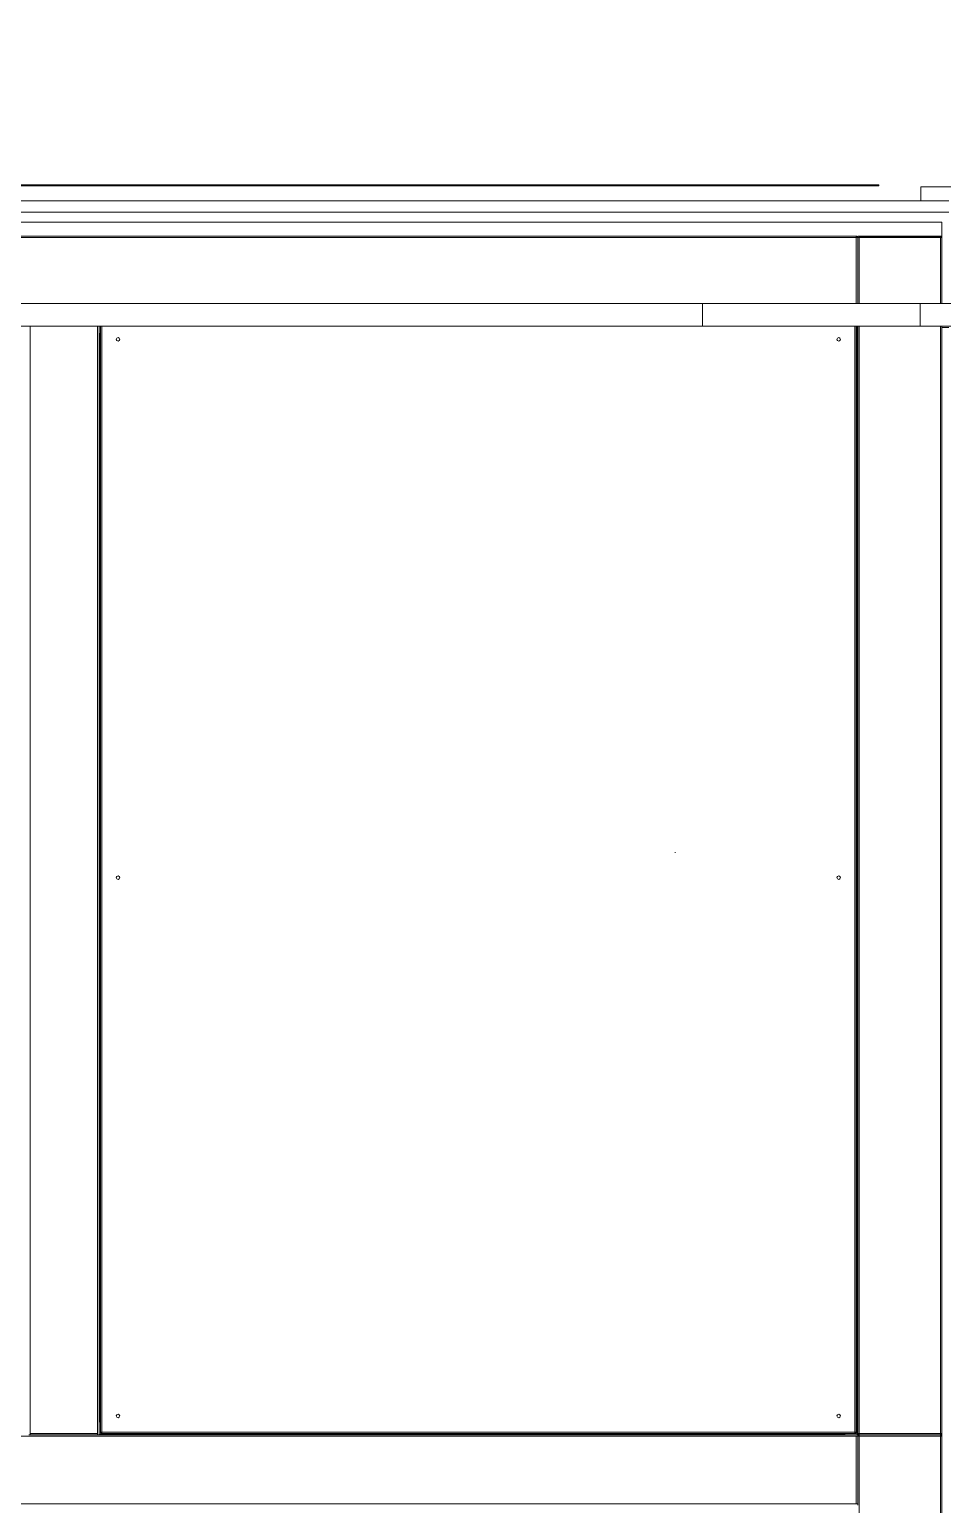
# Model space of a CAD drawing. Header units: centimetres. Extents: x 405464 to 563355, y 50011 to 66875.
# Drawn here: x 509496.4 to 509626.3, y 53667.6 to 53877.5 of the extents above; entities that cross this region are included whole.
import ezdxf

# ---------------------------------------------------------------- set-up
doc = ezdxf.new("R2010")
doc.units = ezdxf.units.CM
doc.linetypes.add('DASHDOT', pattern=[25.4, 12.7, -6.35, 0, -6.35])
doc.layers.get('0').update_dxf_attribs({"lineweight": 9})
for name, color, linetype, lineweight in [('0-KRCN-MİMARİ-220526', 8, 'Continuous', 9), ('A_Aks', 30, 'DASHDOT', 9), ('TF_Mobilya', 142, 'Continuous', 9)]:
    doc.layers.add(name, color=color, linetype=linetype, lineweight=lineweight)

# ---------------------------------------------------------------- blocks, each defined once
blk = doc.blocks.new('a_aks')
at = {"layer": 'A_Aks', "color": 8, "ltscale": 200}
blk.add_line((5230, 5308.05), (5230, -831.11), dxfattribs=at)
blk = doc.blocks.new('mimari_yeni_durum')
at = {"layer": 'A_Aks', "color": 8}
blk.add_blockref('a_aks', (0, 0), dxfattribs=at)
blk = doc.blocks.new('kombine_altyapı')
at = {"color": 8, "linetype": 'Continuous', "lineweight": 15}
for p, q in [((5010.75, 1593), (5259, 1593)), ((5010.75, 1592.85), (5259, 1592.85)), ((5259, 1593), (5259, 1592.85)), ((5265, 1592.7), (5265, 1590.7)), ((5265, 1592.7), (5270.5, 1592.7)), ((5013, 1590.7), (5269, 1590.7)), ((5013, 1589.1), (5269, 1589.1)), ((5268, 1587.7), (5018, 1587.7)), ((5268, 1587.7), (5268, 1585.51)), ((5030.2, 1585.7), (5255.8, 1585.7)), ((5255.8, 1585.5), (5030.2, 1585.5)), ((5255.8, 1585.5), (5255.8, 1585.7)), ((5255.8, 1576.1), (5255.8, 1585.5)), ((5256, 1585.5), (5255.85, 1585.5)), ((5256, 1585.51), (5256.15, 1585.51)), ((5256, 1585.51), (5256, 1585.48)), ((5256, 1585.48), (5256, 1576.1)), ((5256.19, 1585.7), (5256.19, 1585.55)), ((5267.81, 1585.7), (5256.19, 1585.7)), ((5267.81, 1585.55), (5256.19, 1585.55)), ((5267.81, 1585.51), (5256.19, 1585.51)), ((5256.19, 1585.51), (5256.19, 1576.1)), ((5267.81, 1585.7), (5267.81, 1585.55)), ((5267.81, 1585.51), (5268, 1585.51)), ((5267.81, 1585.51), (5267.81, 1576.1)), ((5268, 1585.51), (5268, 1576.1)), ((5264.9, 1576.1), (5017.1, 1576.1)), ((5271.35, 1576.1), (5233.9, 1576.1)), ((5233.9, 1576.09), (5233.9, 1576.1)), ((5233.9, 1572.9), (5233.9, 1576.09)), ((5264.9, 1576.09), (5264.9, 1576.1)), ((5264.9, 1572.9), (5264.9, 1576.09)), ((5017.1, 1572.9), (5264.9, 1572.9)), ((5138.2, 1572.9), (5138.2, 1415.3)), ((5147.8, 1415.3), (5147.8, 1572.9)), ((5148, 1572.9), (5148, 1415.1)), ((5148.2, 1572.9), (5148.2, 1415.52)), ((5148.4, 1572.9), (5148.4, 1415.5)), ((5233.9, 1572.9), (5271.35, 1572.9)), ((5255.6, 1415.5), (5255.6, 1572.9)), ((5255.8, 1415.52), (5255.8, 1572.9)), ((5255.95, 1572.9), (5255.95, 1415.1)), ((5256, 1415.3), (5256, 1572.9)), ((5256.2, 1572.9), (5256.2, 1415.3)), ((5267.8, 1415.3), (5267.8, 1572.9)), ((5268, 1572.9), (5268, 1415.3)), ((5268, 1572.7), (5269, 1572.7)), ((5148.2, 1571.85), (5148, 1571.85)), ((5148.05, 1571.83), (5148, 1571.83)), ((5148.05, 1416.97), (5148.05, 1571.83)), ((5148.05, 1571.83), (5148.2, 1571.83)), ((5148, 1416.97), (5148.05, 1416.97)), ((5148, 1416.95), (5148.2, 1416.95)), ((5148.2, 1416.97), (5148.05, 1416.97)), ((5255.8, 1414.9), (5030.2, 1414.9)), ((5138.2, 1415.1), (5138, 1415.1)), ((5138.2, 1415.3), (5147.8, 1415.3)), ((5138.2, 1415.1), (5138.2, 1415.3)), ((5138.2, 1415.1), (5147.8, 1415.1)), ((5147.8, 1415.1), (5147.8, 1415.3)), ((5148, 1415.1), (5147.8, 1415.1)), ((5254.13, 1415.15), (5148, 1415.15)), ((5148, 1415.1), (5256, 1415.1)), ((5148.2, 1415.52), (5148.2, 1415.3)), ((5148.2, 1415.3), (5148.35, 1415.3)), ((5148.35, 1415.5), (5148.35, 1415.3)), ((5148.36, 1415.45), (5148.36, 1415.3)), ((5148.42, 1415.45), (5148.36, 1415.45)), ((5148.42, 1415.3), (5148.36, 1415.3)), ((5148.4, 1415.5), (5255.6, 1415.5)), ((5148.42, 1415.3), (5255.58, 1415.3)), ((5254.13, 1415.3), (5254.13, 1415.15)), ((5254.13, 1415.1), (5254.13, 1415.15)), ((5254.15, 1415.1), (5254.15, 1415.3)), ((5255.58, 1415.3), (5255.8, 1415.3)), ((5255.6, 1415.45), (5255.8, 1415.45)), ((5255.65, 1415.52), (5255.65, 1415.46)), ((5255.65, 1415.46), (5255.8, 1415.46)), ((5255.8, 1415.52), (5255.8, 1415.46)), ((5255.8, 1415.3), (5255.8, 1415.45)), ((5255.8, 1405.3), (5255.8, 1414.9)), ((5256, 1414.9), (5255.8, 1414.9)), ((5256, 1415.3), (5256.2, 1415.3)), ((5256, 1415.1), (5256, 1415.3)), ((5256, 1415.1), (5256, 1414.9)), ((5256.15, 1415.1), (5256, 1415.1)), ((5256, 1405.3), (5256, 1414.9)), ((5256.2, 1414.9), (5256, 1414.9)), ((5256.15, 1415.1), (5256.15, 1415.3)), ((5256.15, 1414.9), (5256.15, 1415.1)), ((5256.2, 1415.3), (5267.8, 1415.3)), ((5256.2, 1415.1), (5256.2, 1415.3)), ((5267.77, 1415.1), (5256.2, 1415.1)), ((5256.2, 1414.9), (5256.2, 1415.1)), ((5267.8, 1414.9), (5256.2, 1414.9)), ((5256.2, 1414.9), (5256.2, 1274.5)), ((5267.77, 1415.1), (5267.8, 1415.1)), ((5267.8, 1415.3), (5268, 1415.3)), ((5267.8, 1415.1), (5267.8, 1415.25)), ((5267.8, 1415.1), (5267.8, 1414.95)), ((5268, 1414.9), (5267.8, 1414.9)), ((5267.8, 1274.5), (5267.8, 1414.9)), ((5268, 1415.3), (5268, 1414.9)), ((5268, 1414.9), (5268, 1274.5)), ((5030.2, 1405.3), (5255.8, 1405.3)), ((5256, 1405.3), (5255.8, 1405.3)), ((5256, 1405.3), (5256, 1405.1))]:
    blk.add_line(p, q, dxfattribs=at)
for centre in [(5150.7, 1571), (5253.3, 1571), (5150.7, 1494.4), (5253.3, 1494.4), (5150.7, 1417.8), (5253.3, 1417.8)]:
    blk.add_circle(centre, 0.25, dxfattribs=at)
for points, knots in [([(5256, 1585.5), (5256, 1585.53), (5255.99, 1585.58), (5255.94, 1585.65), (5255.88, 1585.69), (5255.83, 1585.7), (5255.8, 1585.7)], [0, 0, 0, 0, 0.2499874, 0.4999718, 0.7499929, 1, 1, 1, 1]), ([(5255.85, 1585.5), (5255.85, 1585.51), (5255.85, 1585.52), (5255.84, 1585.54), (5255.82, 1585.55), (5255.81, 1585.55), (5255.8, 1585.55)], [0, 0, 0, 0, 0.249794, 0.5, 0.749942, 1, 1, 1, 1]), ([(5255.8, 1585.5), (5255.83, 1585.5), (5255.88, 1585.49), (5255.94, 1585.48), (5255.99, 1585.47), (5256, 1585.47), (5256, 1585.47)], [0, 0, 0, 0, 0.2500071, 0.5000282, 0.7500126, 1, 1, 1, 1]), ([(5256.19, 1585.7), (5256.17, 1585.7), (5256.12, 1585.69), (5256.05, 1585.65), (5256.01, 1585.59), (5256, 1585.54), (5256, 1585.51)], [0, 0, 0, 0, 0.250005, 0.500022, 0.750013, 1, 1, 1, 1]), ([(5256, 1585.48), (5256, 1585.48), (5256, 1585.49), (5256.02, 1585.5), (5256.03, 1585.5), (5256.07, 1585.51), (5256.12, 1585.51), (5256.17, 1585.51), (5256.19, 1585.51)], [0, 0, 0, 0, 0.136467, 0.269595, 0.399413, 0.525973, 0.768711, 1, 1, 1, 1]), ([(5256.19, 1585.55), (5256.18, 1585.55), (5256.16, 1585.54), (5256.15, 1585.52), (5256.15, 1585.51)], [0, 0, 0, 0, 0.500057, 1, 1, 1, 1]), ([(5268, 1585.51), (5268, 1585.53), (5267.99, 1585.58), (5267.95, 1585.64), (5267.89, 1585.69), (5267.84, 1585.7), (5267.81, 1585.7)], [0, 0, 0, 0, 0.216998, 0.471824, 0.726759, 1, 1, 1, 1]), ([(5267.85, 1585.51), (5267.85, 1585.52), (5267.85, 1585.53), (5267.83, 1585.55), (5267.82, 1585.55), (5267.81, 1585.55)], [0, 0, 0, 0, 0.402129, 0.698, 1, 1, 1, 1]), ([(5148.4, 1415.5), (5148.37, 1415.5), (5148.32, 1415.51), (5148.26, 1415.51), (5148.21, 1415.52), (5148.2, 1415.52), (5148.2, 1415.52)], [0, 0, 0, 0, 0.249994, 0.500027, 0.750008, 1, 1, 1, 1]), ([(5148.42, 1415.3), (5148.42, 1415.3), (5148.42, 1415.31), (5148.41, 1415.36), (5148.41, 1415.42), (5148.4, 1415.47), (5148.4, 1415.5)], [0, 0, 0, 0, 0.249991, 0.499948, 0.74998, 1, 1, 1, 1]), ([(5255.6, 1415.5), (5255.6, 1415.47), (5255.59, 1415.42), (5255.59, 1415.36), (5255.58, 1415.31), (5255.58, 1415.3), (5255.58, 1415.3)], [0, 0, 0, 0, 0.25002, 0.500052, 0.75001, 1, 1, 1, 1]), ([(5255.8, 1415.52), (5255.8, 1415.52), (5255.79, 1415.52), (5255.74, 1415.51), (5255.68, 1415.51), (5255.63, 1415.5), (5255.6, 1415.5)], [0, 0, 0, 0, 0.249989, 0.499969, 0.75, 1, 1, 1, 1]), ([(5267.8, 1415.3), (5267.8, 1415.27), (5267.79, 1415.22), (5267.79, 1415.16), (5267.78, 1415.11), (5267.77, 1415.1), (5267.77, 1415.1)], [0, 0, 0, 0, 0.250016, 0.500041, 0.750014, 1, 1, 1, 1]), ([(5267.77, 1415.1), (5267.77, 1415.1), (5267.78, 1415.09), (5267.79, 1415.05), (5267.79, 1414.98), (5267.8, 1414.93), (5267.8, 1414.9)], [0, 0, 0, 0, 0.249995, 0.499977, 0.750012, 1, 1, 1, 1]), ([(5267.8, 1415.1), (5267.83, 1415.1), (5267.88, 1415.11), (5267.94, 1415.16), (5267.99, 1415.22), (5268, 1415.27), (5268, 1415.3)], [0, 0, 0, 0, 0.249982, 0.499978, 0.74998, 1, 1, 1, 1]), ([(5267.8, 1415.25), (5267.81, 1415.25), (5267.82, 1415.25), (5267.84, 1415.26), (5267.85, 1415.28), (5267.85, 1415.29), (5267.85, 1415.3)], [0, 0, 0, 0, 0.250027, 0.4999073, 0.7498669, 1, 1, 1, 1]), ([(5268, 1414.9), (5268, 1414.93), (5267.99, 1414.98), (5267.94, 1415.05), (5267.88, 1415.09), (5267.83, 1415.1), (5267.8, 1415.1)], [0, 0, 0, 0, 0.2499917, 0.5000034, 0.7500083, 1, 1, 1, 1]), ([(5267.85, 1414.9), (5267.85, 1414.91), (5267.85, 1414.92), (5267.84, 1414.94), (5267.82, 1414.95), (5267.81, 1414.95), (5267.8, 1414.95)], [0, 0, 0, 0, 0.250012, 0.500096, 0.749988, 1, 1, 1, 1])]:
    blk.add_open_spline(points, degree=3, knots=knots, dxfattribs=at)
blk = doc.blocks.new('A$C9e52caec')
at = {"color": 8}
blk.add_blockref('mimari_yeni_durum', (0, 0), dxfattribs=at)
at = {"layer": 'TF_Mobilya', "color": 8}
blk.add_blockref('kombine_altyapı', (0, 0), dxfattribs=at)

msp = doc.modelspace()

# ---------------------------------------------------------------- block references
at = {"layer": '0-KRCN-MİMARİ-220526', "rotation": 359.999999999997}
msp.add_blockref('A$C9e52caec', (504358.27, 52262.37, 74), dxfattribs=at)

doc.saveas('drawing.dxf')
